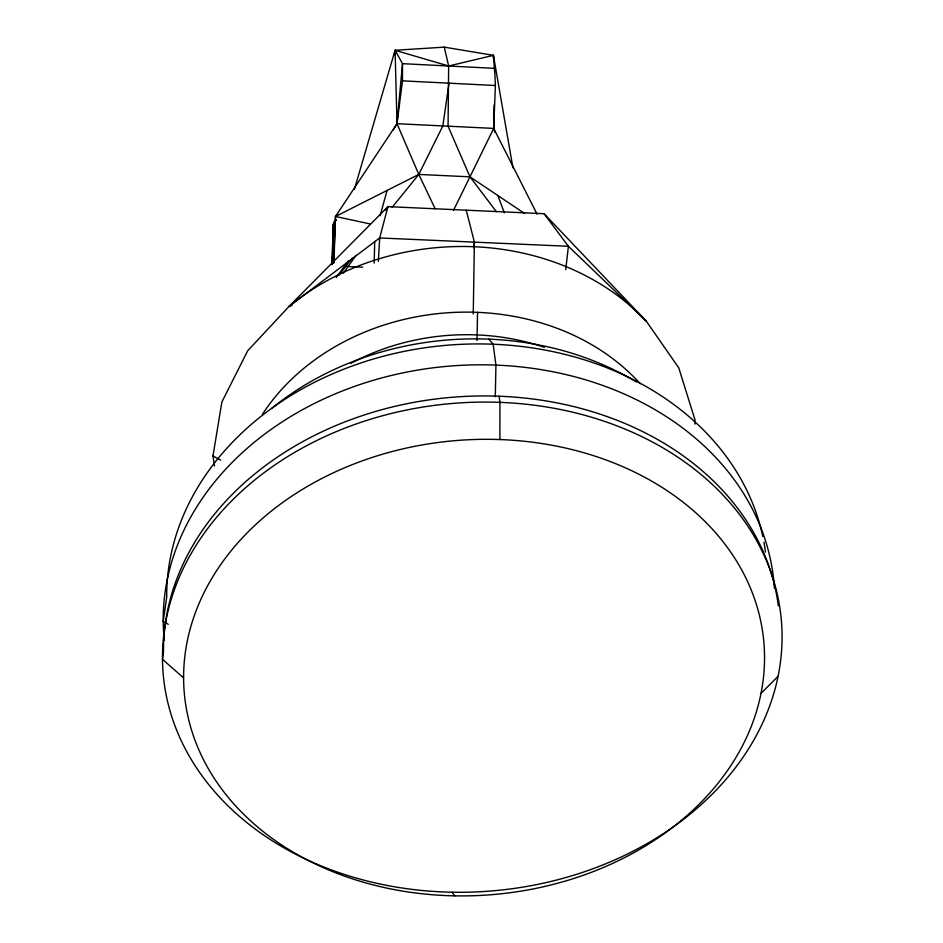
<?xml version="1.0" encoding="UTF-8"?>
<svg xmlns="http://www.w3.org/2000/svg" width="943" height="943" viewBox="0 0 943 943"><rect width="100%" height="100%" fill="white"/><g stroke="black" fill="none" stroke-linecap="round" stroke-linejoin="round"><path stroke-width="1.41" d="M393.302 130.016L397.003 123.698L402.484 80.839L402.496 63.664L395.093 50.274L444.283 47.15L493.413 55.331L512.933 167.819M499.884 439.568L499.931 402.366L499.106 396.225M694.956 424.114L694.991 419.8L678.748 367.829L646.167 320.997L544.087 213.719L387.938 206.635L289.23 306.239L247.679 350.772L221.864 402.036L212.988 455.964L214.474 465.925M495.087 132.609L493.719 128.401L494.085 104.968M494.592 71.279L493.413 55.331L448.656 66.01L395.093 50.274L354.415 189.307M473.256 313.984L474.388 242.139L466.255 210.195M495.287 396.779L495.935 365.106L493.142 344.23L488.863 339.138M444.283 47.15L448.656 66.01L448.066 126.185L469.968 176.824L496.395 211.715M374.182 263.132L374.713 241.42M332.242 264.417L333.292 223.88L331.936 264.618M477.559 312.345L476.981 340.47M333.916 262.849L335.508 216.466L397.003 123.698L402.496 63.664L494.639 68.356L495.393 85.507L493.719 128.401L453.465 210.419M332.478 262.979L334.117 222.135L336.014 219.919M333.516 263.25L335.508 216.466L337.618 214.591M332.266 264.405L334.117 222.135L336.179 220.132M378.355 261.435L379.687 237.954L387.938 206.635L385.357 210.183M473.881 247.985L474.388 242.139M565.729 269.639L568.393 246.288L544.087 213.719M449.021 83.184L442.833 125.926L418.798 174.431L392.135 207.354M394.386 54.588L395.093 50.274L397.003 123.698L418.798 174.431L435.136 208.733M380.135 215.699L387.09 190.439M386.536 209.157L387.938 206.635M343.311 273.187L356.1 255.305M336.227 277.513L348.297 260.975M338.69 275.497L352.211 258.064M761.013 693.388A290.904 227.758 -5 0 0 369.644 458.286A290.904 227.758 -5 0 0 291.517 851.175A290.904 227.758 -5 0 0 761.013 693.388L778.081 676.284A310.247 244.532 -5 0 0 362.277 421.875A310.247 244.532 -5 0 0 276.452 843.396A310.247 244.532 -5 0 0 778.081 676.284M289.23 306.239L379.687 237.954L568.393 246.288L646.167 320.997A242.198 204.254 -5 0 0 289.23 306.239L292.035 305.485M346.729 266.492L362.701 267.175M397.003 123.698L493.719 128.401L537.038 214.096M402.484 80.839L495.393 85.507M370.446 224.01L335.508 216.466L418.798 174.431L469.968 176.824L524.673 213.519M212.988 455.964L220.662 460.113M168.231 624.337L163.21 621.366L166.711 597.261A300.593 242.009 -5 0 1 440.416 345.857A300.593 242.009 -5 0 1 762.769 536.402M183.579 677.876L162.479 659.322L163.481 652.285A308.632 243.86 -5 0 1 454.998 397.05A308.632 243.86 -5 0 1 778.305 605.807M452.039 892.219L454.75 895.85M497.857 195.531L504.364 212.847M493.413 55.331L493.425 58.254M493.661 113.785L493.719 128.401M763.901 542.119A300.593 242.009 -5 0 1 765.468 552.103M271.678 408.449A278.185 225.707 -5 0 1 636.325 382.009M350.702 363.456A208.556 172.722 -5 0 1 544.359 347.342M262.354 414.46A224.776 186.643 -5 0 1 640.273 383.777M164.306 640.273A306.192 244.508 -5 0 1 448.538 366.19A306.192 244.508 -5 0 1 774.38 588.338"/></g></svg>
